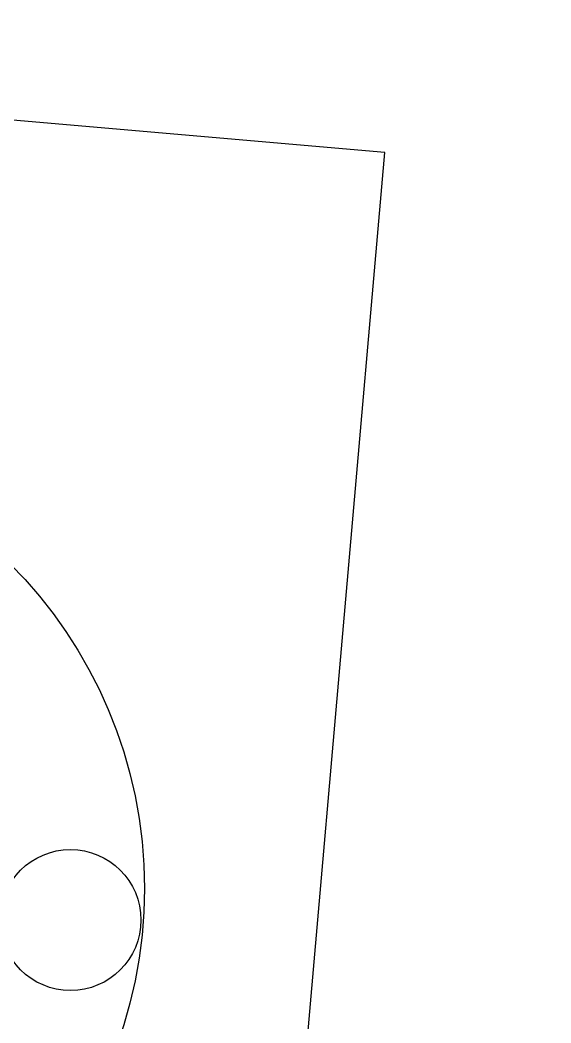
# Model space of a CAD drawing. Header units: inches. Extents: x 191440 to 383551, y 141411 to 284946.
# Drawn here: x 191675.664 to 191677.289, y 141515.598 to 141518.669 of the extents above; entities that cross this region are included whole.
import ezdxf

# ---------------------------------------------------------------- set-up
doc = ezdxf.new("R2010")
doc.units = ezdxf.units.IN
doc.header["$MEASUREMENT"] = 0
doc.layers.add('Sanitary', color=6, linetype='Continuous')
doc.styles.add('ROMANS', font='romans', dxfattribs={"height": 1})
doc.dimstyles.new('osama', dxfattribs={"dimtxt": 50, "dimasz": 45, "dimexe": 0.18, "dimexo": 0.0625, "dimgap": 0.2, "dimtad": 0, "dimdec": 0, "dimzin": 0, "dimdsep": 46, "dimtxsty": 'ROMANS', "dimcen": 0, "dimse1": 1, "dimse2": 1, "dimclrd": 3, "dimclre": 3, "dimclrt": 5, "dimadec": 0, "dimazin": 0, "dimtfac": 0.6, "dimtdec": 0, "dimtmove": 2, "dimatfit": 3, "dimfxl": 1, "dimtolj": 1, "dimtzin": 0, "dimarcsym": 0})

msp = doc.modelspace()

# ---------------------------------------------------------------- linework, layer by layer
for p, q in [((191676.78058, 141518.2633), (191672.75274, 141518.61569)), ((191676.06725, 141510.10992), (191676.78058, 141518.2633))]:
    msp.add_line(p, q)
for centre, radius in [((191674.63793, 141516.01009), 1.40625), ((191675.81785, 141515.91315), 0.21583)]:
    msp.add_circle(centre, radius)

# ---------------------------------------------------------------- leaders
at = {"layer": 'Sanitary', "ltscale": 0.5}
msp.add_leader([(191653.4749, 141520.58474), (191653.79451, 141519.51639), (191654.25774, 141519.47586)], dimstyle='osama', override={"dimasz": 100, "dimgap": 0.09}, dxfattribs=at)

doc.saveas('drawing.dxf')
